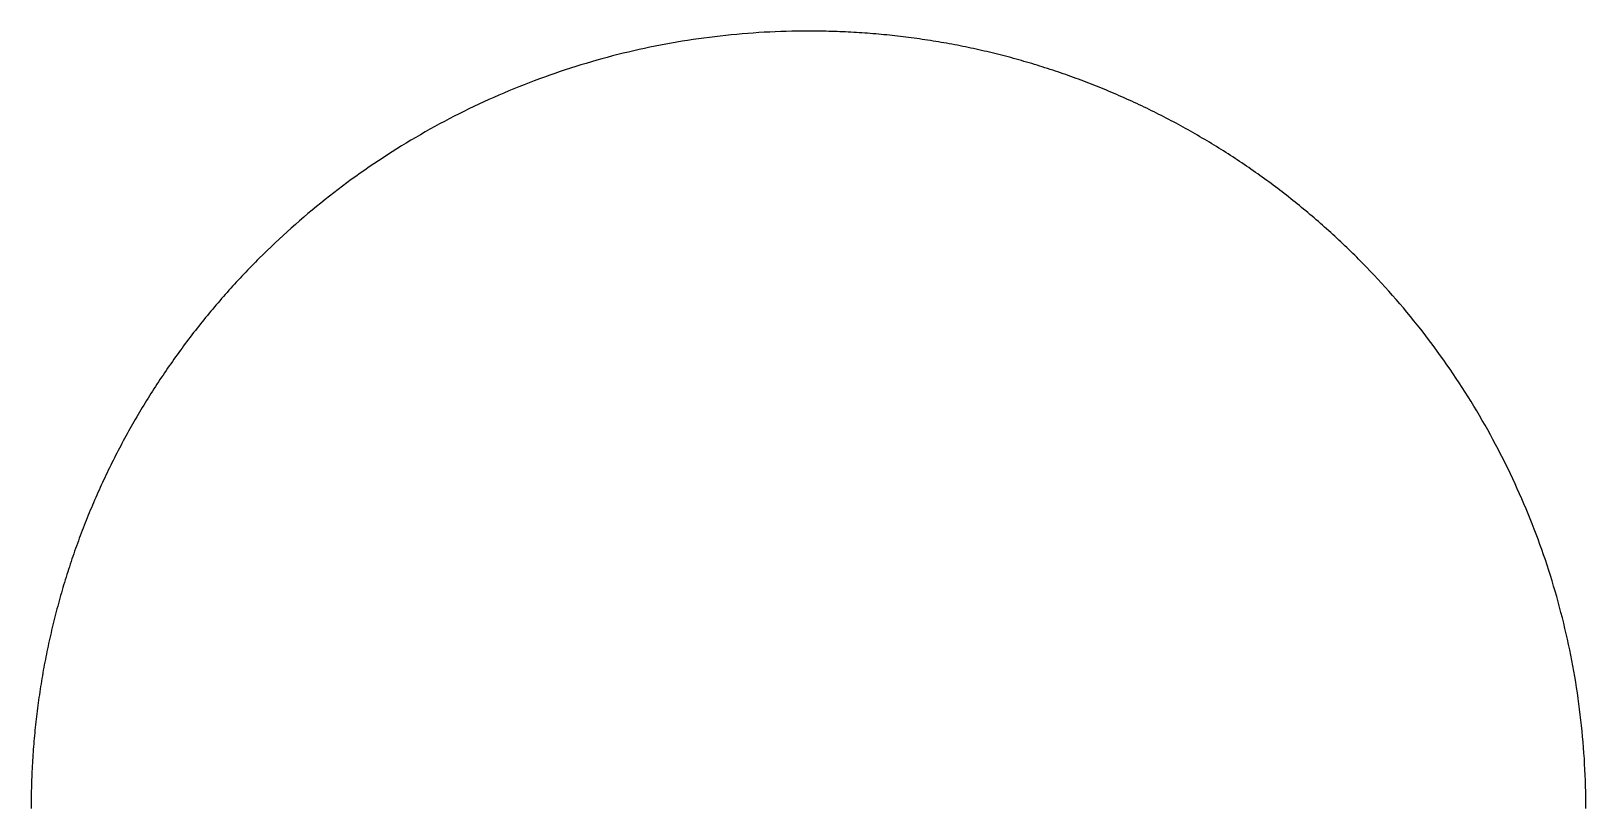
# Model space of a CAD drawing. Header units: millimetres. Extents: x -11 to 340, y -118 to 18.
# Drawn here: x 150.969 to 154.169, y -11.912 to -10.312 of the extents above; entities that cross this region are included whole.
import ezdxf

# ---------------------------------------------------------------- set-up
doc = ezdxf.new("R2010")
doc.units = ezdxf.units.MM
doc.header["$MEASUREMENT"] = 0
doc.layers.add('BLACK', color=7, linetype='CONTINUOUS')

msp = doc.modelspace()

# ---------------------------------------------------------------- linework, layer by layer
at = {"layer": 'BLACK', "linetype": 'Continuous'}
for p, q in [((152.298223, -10.335371), (152.287102, -10.337309)), ((152.30936, -10.333511), (152.298223, -10.335371)), ((152.320514, -10.331729), (152.30936, -10.333511)), ((152.331683, -10.330025), (152.320514, -10.331729)), ((152.342868, -10.3284), (152.331683, -10.330025)), ((152.354068, -10.326854), (152.342868, -10.3284)), ((152.365283, -10.325387), (152.354068, -10.326854)), ((152.376512, -10.323998), (152.365283, -10.325387)), ((152.387755, -10.322688), (152.376512, -10.323998)), ((152.399012, -10.321456), (152.387755, -10.322688)), ((152.410282, -10.320304), (152.399012, -10.321456)), ((152.421566, -10.319231), (152.410282, -10.320304)), ((152.432862, -10.318237), (152.421566, -10.319231)), ((152.444171, -10.317322), (152.432862, -10.318237)), ((152.455492, -10.316486), (152.444171, -10.317322)), ((152.466826, -10.31573), (152.455492, -10.316486)), ((152.47817, -10.315052), (152.466826, -10.31573)), ((152.489526, -10.314455), (152.47817, -10.315052)), ((152.500894, -10.313936), (152.489526, -10.314455)), ((152.512272, -10.313498), (152.500894, -10.313936)), ((152.52366, -10.313139), (152.512272, -10.313498)), ((152.535059, -10.312859), (152.52366, -10.313139)), ((152.546467, -10.31266), (152.535059, -10.312859)), ((152.557885, -10.31254), (152.546467, -10.31266)), ((152.569313, -10.3125), (152.557885, -10.31254)), ((152.571128, -10.312501), (152.569313, -10.3125)), ((152.576848, -10.312517), (152.571128, -10.312501)), ((152.582563, -10.312554), (152.576848, -10.312517)), ((152.588279, -10.31261), (152.582563, -10.312554)), ((152.59399, -10.312686), (152.588279, -10.31261)), ((152.5997, -10.312783), (152.59399, -10.312686)), ((152.605406, -10.312899), (152.5997, -10.312783)), ((152.611112, -10.313035), (152.605406, -10.312899)), ((152.616813, -10.313192), (152.611112, -10.313035)), ((152.622514, -10.313368), (152.616813, -10.313192)), ((152.628209, -10.313564), (152.622514, -10.313368)), ((152.633905, -10.31378), (152.628209, -10.313564)), ((152.639595, -10.314016), (152.633905, -10.31378)), ((152.645286, -10.314272), (152.639595, -10.314016)), ((152.65097, -10.314548), (152.645286, -10.314272)), ((152.656655, -10.314843), (152.65097, -10.314548)), ((152.662335, -10.315159), (152.656655, -10.314843)), ((152.668013, -10.315495), (152.662335, -10.315159)), ((152.673687, -10.31585), (152.668013, -10.315495)), ((152.67936, -10.316225), (152.673687, -10.31585)), ((152.685028, -10.31662), (152.67936, -10.316225)), ((152.690695, -10.317035), (152.685028, -10.31662)), ((152.696357, -10.31747), (152.690695, -10.317035)), ((152.702018, -10.317925), (152.696357, -10.31747)), ((152.707674, -10.318399), (152.702018, -10.317925)), ((152.713329, -10.318894), (152.707674, -10.318399)), ((152.718978, -10.319408), (152.713329, -10.318894)), ((152.724626, -10.319942), (152.718978, -10.319408)), ((152.730269, -10.320495), (152.724626, -10.319942)), ((152.735911, -10.321069), (152.730269, -10.320495)), ((152.741547, -10.321662), (152.735911, -10.321069)), ((152.747182, -10.322275), (152.741547, -10.321662)), ((152.752811, -10.322908), (152.747182, -10.322275)), ((152.75844, -10.323561), (152.752811, -10.322908)), ((152.764062, -10.324233), (152.75844, -10.323561)), ((152.769683, -10.324925), (152.764062, -10.324233)), ((152.775298, -10.325637), (152.769683, -10.324925)), ((152.780912, -10.326368), (152.775298, -10.325637)), ((152.78652, -10.327119), (152.780912, -10.326368)), ((152.792127, -10.32789), (152.78652, -10.327119)), ((152.797727, -10.328681), (152.792127, -10.32789)), ((152.803326, -10.329491), (152.797727, -10.328681)), ((152.808919, -10.330321), (152.803326, -10.329491)), ((152.81451, -10.331171), (152.808919, -10.330321)), ((152.820095, -10.33204), (152.81451, -10.331171)), ((152.825679, -10.332929), (152.820095, -10.33204)), ((152.831256, -10.333837), (152.825679, -10.332929)), ((152.836831, -10.334765), (152.831256, -10.333837)), ((152.8424, -10.335713), (152.836831, -10.334765)), ((152.847967, -10.33668), (152.8424, -10.335713)), ((152.155067, -10.366644), (152.144194, -10.369592)), ((152.165962, -10.363773), (152.155067, -10.366644)), ((152.176878, -10.36098), (152.165962, -10.363773)), ((152.187814, -10.358264), (152.176878, -10.36098)), ((152.19877, -10.355625), (152.187814, -10.358264)), ((152.209746, -10.353063), (152.19877, -10.355625)), ((152.220742, -10.350579), (152.209746, -10.353063)), ((152.231756, -10.348173), (152.220742, -10.350579)), ((152.24279, -10.345844), (152.231756, -10.348173)), ((152.253841, -10.343594), (152.24279, -10.345844)), ((152.264911, -10.341421), (152.253841, -10.343594)), ((152.275998, -10.339326), (152.264911, -10.341421)), ((152.287102, -10.337309), (152.275998, -10.339326)), ((152.853528, -10.337667), (152.847967, -10.33668)), ((152.859086, -10.338674), (152.853528, -10.337667)), ((152.864638, -10.3397), (152.859086, -10.338674)), ((152.870188, -10.340745), (152.864638, -10.3397)), ((152.875732, -10.34181), (152.870188, -10.340745)), ((152.881273, -10.342895), (152.875732, -10.34181)), ((152.886808, -10.343999), (152.881273, -10.342895)), ((152.89234, -10.345123), (152.886808, -10.343999)), ((152.897865, -10.346266), (152.89234, -10.345123)), ((152.903388, -10.347429), (152.897865, -10.346266)), ((152.908905, -10.348611), (152.903388, -10.347429)), ((152.914418, -10.349813), (152.908905, -10.348611)), ((152.919925, -10.351034), (152.914418, -10.349813)), ((152.925429, -10.352275), (152.919925, -10.351034)), ((152.930926, -10.353534), (152.925429, -10.352275)), ((152.936421, -10.354814), (152.930926, -10.353534)), ((152.941908, -10.356113), (152.936421, -10.354814)), ((152.947393, -10.357431), (152.941908, -10.356113)), ((152.95287, -10.358768), (152.947393, -10.357431)), ((152.958345, -10.360126), (152.95287, -10.358768)), ((152.963812, -10.361502), (152.958345, -10.360126)), ((152.969276, -10.362897), (152.963812, -10.361502)), ((152.974733, -10.364312), (152.969276, -10.362897)), ((152.980186, -10.365747), (152.974733, -10.364312)), ((152.985632, -10.3672), (152.980186, -10.365747)), ((152.991075, -10.368673), (152.985632, -10.3672)), ((152.047364, -10.399568), (152.036727, -10.403279)), ((152.058026, -10.395932), (152.047364, -10.399568)), ((152.068714, -10.392373), (152.058026, -10.395932)), ((152.079426, -10.388889), (152.068714, -10.392373)), ((152.090163, -10.385482), (152.079426, -10.388889)), ((152.100923, -10.382151), (152.090163, -10.385482)), ((152.111707, -10.378896), (152.100923, -10.382151)), ((152.122513, -10.375718), (152.111707, -10.378896)), ((152.133343, -10.372617), (152.122513, -10.375718)), ((152.144194, -10.369592), (152.133343, -10.372617)), ((152.99651, -10.370165), (152.991075, -10.368673)), ((153.001943, -10.371676), (152.99651, -10.370165)), ((153.007367, -10.373207), (153.001943, -10.371676)), ((153.012788, -10.374757), (153.007367, -10.373207)), ((153.018201, -10.376325), (153.012788, -10.374757)), ((153.02361, -10.377914), (153.018201, -10.376325)), ((153.029012, -10.379521), (153.02361, -10.377914)), ((153.03441, -10.381148), (153.029012, -10.379521)), ((153.0398, -10.382793), (153.03441, -10.381148)), ((153.045186, -10.384458), (153.0398, -10.382793)), ((153.050564, -10.386142), (153.045186, -10.384458)), ((153.055938, -10.387845), (153.050564, -10.386142)), ((153.061305, -10.389567), (153.055938, -10.387845)), ((153.066667, -10.391308), (153.061305, -10.389567)), ((153.07202, -10.393068), (153.066667, -10.391308)), ((153.07737, -10.394848), (153.07202, -10.393068)), ((153.082711, -10.396646), (153.07737, -10.394848)), ((153.088049, -10.398463), (153.082711, -10.396646)), ((153.093377, -10.400299), (153.088049, -10.398463)), ((151.963023, -10.431365), (151.952607, -10.435677)), ((151.973468, -10.427128), (151.963023, -10.431365)), ((151.983942, -10.422966), (151.973468, -10.427128)), ((151.994445, -10.418878), (151.983942, -10.422966)), ((152.004975, -10.414866), (151.994445, -10.418878)), ((152.015532, -10.410928), (152.004975, -10.414866)), ((152.026117, -10.407066), (152.015532, -10.410928)), ((152.036727, -10.403279), (152.026117, -10.407066)), ((153.098701, -10.402155), (153.093377, -10.400299)), ((153.104017, -10.404028), (153.098701, -10.402155)), ((153.109328, -10.405922), (153.104017, -10.404028)), ((153.114631, -10.407833), (153.109328, -10.405922)), ((153.119929, -10.409764), (153.114631, -10.407833)), ((153.125218, -10.411713), (153.119929, -10.409764)), ((153.130502, -10.413682), (153.125218, -10.411713)), ((153.135778, -10.415669), (153.130502, -10.413682)), ((153.141049, -10.417675), (153.135778, -10.415669)), ((153.14631, -10.4197), (153.141049, -10.417675)), ((153.151567, -10.421744), (153.14631, -10.4197)), ((153.156815, -10.423806), (153.151567, -10.421744)), ((153.162057, -10.425887), (153.156815, -10.423806)), ((153.167291, -10.427986), (153.162057, -10.425887)), ((153.172519, -10.430105), (153.167291, -10.427986)), ((153.177738, -10.432242), (153.172519, -10.430105)), ((151.890748, -10.463099), (151.880549, -10.467926)), ((151.900979, -10.458344), (151.890748, -10.463099)), ((151.911243, -10.453664), (151.900979, -10.458344)), ((151.921538, -10.449056), (151.911243, -10.453664)), ((151.931864, -10.444522), (151.921538, -10.449056)), ((151.94222, -10.440063), (151.931864, -10.444522)), ((151.952607, -10.435677), (151.94222, -10.440063)), ((153.182951, -10.434398), (153.177738, -10.432242)), ((153.188156, -10.436572), (153.182951, -10.434398)), ((153.193354, -10.438765), (153.188156, -10.436572)), ((153.198543, -10.440976), (153.193354, -10.438765)), ((153.203727, -10.443206), (153.198543, -10.440976)), ((153.208901, -10.445454), (153.203727, -10.443206)), ((153.214069, -10.447721), (153.208901, -10.445454)), ((153.219228, -10.450006), (153.214069, -10.447721)), ((153.22438, -10.45231), (153.219228, -10.450006)), ((153.229523, -10.454632), (153.22438, -10.45231)), ((153.23466, -10.456973), (153.229523, -10.454632)), ((153.239787, -10.459331), (153.23466, -10.456973)), ((153.244907, -10.461709), (153.239787, -10.459331)), ((153.250018, -10.464104), (153.244907, -10.461709)), ((151.830058, -10.493151), (151.820064, -10.498412)), ((151.840087, -10.487961), (151.830058, -10.493151)), ((151.850152, -10.482844), (151.840087, -10.487961)), ((151.86025, -10.477799), (151.850152, -10.482844)), ((151.870383, -10.472826), (151.86025, -10.477799)), ((151.880549, -10.467926), (151.870383, -10.472826)), ((153.255123, -10.466518), (153.250018, -10.464104)), ((153.260217, -10.46895), (153.255123, -10.466518)), ((153.265305, -10.4714), (153.260217, -10.46895)), ((153.270383, -10.473868), (153.265305, -10.4714)), ((153.275454, -10.476355), (153.270383, -10.473868)), ((153.280514, -10.47886), (153.275454, -10.476355)), ((153.285568, -10.481383), (153.280514, -10.47886)), ((153.290612, -10.483923), (153.285568, -10.481383)), ((153.295649, -10.486483), (153.290612, -10.483923)), ((153.300675, -10.489059), (153.295649, -10.486483)), ((153.305695, -10.491654), (153.300675, -10.489059)), ((153.310703, -10.494267), (153.305695, -10.491654)), ((153.315705, -10.496898), (153.310703, -10.494267)), ((151.770642, -10.525784), (151.76087, -10.53147)), ((151.780451, -10.520168), (151.770642, -10.525784)), ((151.790299, -10.514623), (151.780451, -10.520168)), ((151.800184, -10.509148), (151.790299, -10.514623)), ((151.810106, -10.503744), (151.800184, -10.509148)), ((151.820064, -10.498412), (151.810106, -10.503744)), ((153.320696, -10.499546), (153.315705, -10.496898)), ((153.325679, -10.502213), (153.320696, -10.499546)), ((153.330652, -10.504897), (153.325679, -10.502213)), ((153.335617, -10.5076), (153.330652, -10.504897)), ((153.340572, -10.510319), (153.335617, -10.5076)), ((153.345518, -10.513057), (153.340572, -10.510319)), ((153.350454, -10.515812), (153.345518, -10.513057)), ((153.355382, -10.518586), (153.350454, -10.515812)), ((153.360299, -10.521376), (153.355382, -10.518586)), ((153.365208, -10.524185), (153.360299, -10.521376)), ((153.370106, -10.52701), (153.365208, -10.524185)), ((153.374995, -10.529854), (153.370106, -10.52701)), ((151.722178, -10.554911), (151.712606, -10.560944)), ((151.731791, -10.548947), (151.722178, -10.554911)), ((151.741444, -10.543052), (151.731791, -10.548947)), ((151.751138, -10.537226), (151.741444, -10.543052)), ((151.76087, -10.53147), (151.751138, -10.537226)), ((153.379874, -10.532715), (153.374995, -10.529854)), ((153.384744, -10.535593), (153.379874, -10.532715)), ((153.389603, -10.538489), (153.384744, -10.535593)), ((153.394453, -10.541402), (153.389603, -10.538489)), ((153.399292, -10.544333), (153.394453, -10.541402)), ((153.404123, -10.547281), (153.399292, -10.544333)), ((153.408942, -10.550246), (153.404123, -10.547281)), ((153.413752, -10.553228), (153.408942, -10.550246)), ((153.41855, -10.556228), (153.413752, -10.553228)), ((153.42334, -10.559245), (153.41855, -10.556228)), ((153.428118, -10.562278), (153.42334, -10.559245)), ((151.674735, -10.585757), (151.665375, -10.592129)), ((151.684139, -10.579452), (151.674735, -10.585757)), ((151.693586, -10.573215), (151.684139, -10.579452)), ((151.703075, -10.567045), (151.693586, -10.573215)), ((151.712606, -10.560944), (151.703075, -10.567045)), ((153.432887, -10.56533), (153.428118, -10.562278)), ((153.437644, -10.568397), (153.432887, -10.56533)), ((153.442392, -10.571483), (153.437644, -10.568397)), ((153.447128, -10.574585), (153.442392, -10.571483)), ((153.451854, -10.577704), (153.447128, -10.574585)), ((153.456569, -10.580839), (153.451854, -10.577704)), ((153.461274, -10.583992), (153.456569, -10.580839)), ((153.465967, -10.587162), (153.461274, -10.583992)), ((153.47065, -10.590348), (153.465967, -10.587162)), ((153.475322, -10.593551), (153.47065, -10.590348)), ((151.628377, -10.618283), (151.619241, -10.624986)), ((151.637559, -10.611645), (151.628377, -10.618283)), ((151.646786, -10.605073), (151.637559, -10.611645)), ((151.656059, -10.598568), (151.646786, -10.605073)), ((151.665375, -10.592129), (151.656059, -10.598568)), ((153.479983, -10.596771), (153.475322, -10.593551)), ((153.484632, -10.600007), (153.479983, -10.596771)), ((153.489271, -10.603261), (153.484632, -10.600007)), ((153.493897, -10.60653), (153.489271, -10.603261)), ((153.498514, -10.609816), (153.493897, -10.60653)), ((153.503118, -10.613119), (153.498514, -10.609816)), ((153.507711, -10.616438), (153.503118, -10.613119)), ((153.512293, -10.619773), (153.507711, -10.616438)), ((153.516863, -10.623125), (153.512293, -10.619773)), ((153.521421, -10.626493), (153.516863, -10.623125)), ((151.583166, -10.652446), (151.574266, -10.659471)), ((151.592113, -10.645484), (151.583166, -10.652446)), ((151.601109, -10.638587), (151.592113, -10.645484)), ((151.610151, -10.631754), (151.601109, -10.638587)), ((151.619241, -10.624986), (151.610151, -10.631754)), ((153.525969, -10.629878), (153.521421, -10.626493)), ((153.530504, -10.633278), (153.525969, -10.629878)), ((153.535027, -10.636695), (153.530504, -10.633278)), ((153.539538, -10.640128), (153.535027, -10.636695)), ((153.544038, -10.643577), (153.539538, -10.640128)), ((153.548526, -10.647041), (153.544038, -10.643577)), ((153.553002, -10.650523), (153.548526, -10.647041)), ((153.557465, -10.654019), (153.553002, -10.650523)), ((153.561916, -10.657532), (153.557465, -10.654019)), ((151.547864, -10.680926), (151.539163, -10.688202)), ((151.556615, -10.673712), (151.547864, -10.680926)), ((151.565416, -10.66656), (151.556615, -10.673712)), ((151.574266, -10.659471), (151.565416, -10.66656)), ((153.566355, -10.661061), (153.561916, -10.657532)), ((153.570782, -10.664605), (153.566355, -10.661061)), ((153.575197, -10.668165), (153.570782, -10.664605)), ((153.579599, -10.671741), (153.575197, -10.668165)), ((153.583988, -10.675332), (153.579599, -10.671741)), ((153.588366, -10.67894), (153.583988, -10.675332)), ((153.59273, -10.682562), (153.588366, -10.67894)), ((153.597082, -10.686201), (153.59273, -10.682562)), ((153.601421, -10.689854), (153.597082, -10.686201)), ((151.504873, -10.717921), (151.496431, -10.725503)), ((151.513367, -10.7104), (151.504873, -10.717921)), ((151.521914, -10.70294), (151.513367, -10.7104)), ((151.530513, -10.69554), (151.521914, -10.70294)), ((151.539163, -10.688202), (151.530513, -10.69554)), ((153.605748, -10.693523), (153.601421, -10.689854)), ((153.610061, -10.697207), (153.605748, -10.693523)), ((153.614362, -10.700907), (153.610061, -10.697207)), ((153.61865, -10.704622), (153.614362, -10.700907)), ((153.622924, -10.708352), (153.61865, -10.704622)), ((153.627186, -10.712097), (153.622924, -10.708352)), ((153.631435, -10.715857), (153.627186, -10.712097)), ((153.63567, -10.719633), (153.631435, -10.715857)), ((153.639892, -10.723423), (153.63567, -10.719633)), ((151.471426, -10.748603), (151.4632, -10.75642)), ((151.479707, -10.740844), (151.471426, -10.748603)), ((151.488042, -10.733143), (151.479707, -10.740844)), ((151.496431, -10.725503), (151.488042, -10.733143)), ((153.644101, -10.727228), (153.639892, -10.723423)), ((153.648296, -10.731049), (153.644101, -10.727228)), ((153.652478, -10.734883), (153.648296, -10.731049)), ((153.656647, -10.738733), (153.652478, -10.734883)), ((153.660802, -10.742598), (153.656647, -10.738733)), ((153.664943, -10.746477), (153.660802, -10.742598)), ((153.669071, -10.750371), (153.664943, -10.746477)), ((153.673185, -10.754279), (153.669071, -10.750371)), ((151.438853, -10.780219), (151.434845, -10.784236)), ((151.446913, -10.772229), (151.438853, -10.780219)), ((151.455029, -10.764296), (151.446913, -10.772229)), ((151.4632, -10.75642), (151.455029, -10.764296)), ((153.677285, -10.758202), (153.673185, -10.754279)), ((153.681371, -10.762139), (153.677285, -10.758202)), ((153.685444, -10.766091), (153.681371, -10.762139)), ((153.689503, -10.770057), (153.685444, -10.766091)), ((153.693547, -10.774037), (153.689503, -10.770057)), ((153.697578, -10.778031), (153.693547, -10.774037)), ((153.701594, -10.78204), (153.697578, -10.778031)), ((153.709584, -10.7901), (153.701594, -10.78204)), ((151.407184, -10.812742), (151.40329, -10.81687)), ((151.411092, -10.808628), (151.407184, -10.812742)), ((151.415015, -10.804528), (151.411092, -10.808628)), ((151.418952, -10.800442), (151.415015, -10.804528)), ((151.422904, -10.796369), (151.418952, -10.800442)), ((151.42687, -10.792311), (151.422904, -10.796369)), ((151.43085, -10.788266), (151.42687, -10.792311)), ((151.434845, -10.784236), (151.43085, -10.788266)), ((153.717517, -10.798215), (153.709584, -10.7901)), ((153.725393, -10.806387), (153.717517, -10.798215)), ((153.73321, -10.814613), (153.725393, -10.806387)), ((153.74097, -10.822894), (153.73321, -10.814613)), ((151.376446, -10.846143), (151.372671, -10.850379)), ((151.380236, -10.841921), (151.376446, -10.846143)), ((151.384041, -10.837712), (151.380236, -10.841921)), ((151.387862, -10.833517), (151.384041, -10.837712)), ((151.391697, -10.829335), (151.387862, -10.833517)), ((151.395546, -10.825166), (151.391697, -10.829335)), ((151.399411, -10.821012), (151.395546, -10.825166)), ((151.40329, -10.81687), (151.399411, -10.821012)), ((153.74867, -10.831229), (153.74097, -10.822894)), ((153.756311, -10.839618), (153.74867, -10.831229)), ((153.763892, -10.848059), (153.756311, -10.839618)), ((151.350336, -10.876065), (151.346667, -10.880392)), ((151.35402, -10.871752), (151.350336, -10.876065)), ((151.35772, -10.867451), (151.35402, -10.871752)), ((151.361435, -10.863164), (151.35772, -10.867451)), ((151.365165, -10.858889), (151.361435, -10.863164)), ((151.36891, -10.854627), (151.365165, -10.858889)), ((151.372671, -10.850379), (151.36891, -10.854627)), ((153.771413, -10.856554), (153.763892, -10.848059)), ((153.778873, -10.865101), (153.771413, -10.856554)), ((153.786273, -10.8737), (153.778873, -10.865101)), ((153.793611, -10.88235), (153.786273, -10.8737)), ((151.321418, -10.911031), (151.317874, -10.915458)), ((151.324978, -10.906617), (151.321418, -10.911031)), ((151.328554, -10.902214), (151.324978, -10.906617)), ((151.332146, -10.897825), (151.328554, -10.902214)), ((151.335753, -10.893447), (151.332146, -10.897825)), ((151.339375, -10.889083), (151.335753, -10.893447)), ((151.343014, -10.884731), (151.339375, -10.889083)), ((151.346667, -10.880392), (151.343014, -10.884731)), ((153.800887, -10.891051), (153.793611, -10.88235)), ((153.808101, -10.899802), (153.800887, -10.891051)), ((153.815253, -10.908603), (153.808101, -10.899802)), ((153.822342, -10.917453), (153.815253, -10.908603)), ((151.296941, -10.942275), (151.293508, -10.946786)), ((151.30039, -10.937775), (151.296941, -10.942275)), ((151.303855, -10.933288), (151.30039, -10.937775)), ((151.307336, -10.928812), (151.303855, -10.933288)), ((151.310832, -10.924348), (151.307336, -10.928812)), ((151.314345, -10.919897), (151.310832, -10.924348)), ((151.317874, -10.915458), (151.314345, -10.919897)), ((153.829367, -10.926352), (153.822342, -10.917453)), ((153.836329, -10.9353), (153.829367, -10.926352)), ((153.843226, -10.944295), (153.836329, -10.9353)), ((151.273251, -10.974102), (151.269932, -10.978695)), ((151.276586, -10.969521), (151.273251, -10.974102)), ((151.279938, -10.96495), (151.276586, -10.969521)), ((151.283306, -10.960392), (151.279938, -10.96495)), ((151.286691, -10.955845), (151.283306, -10.960392)), ((151.290091, -10.95131), (151.286691, -10.955845)), ((151.293508, -10.946786), (151.290091, -10.95131)), ((153.850059, -10.953338), (153.843226, -10.944295)), ((153.856827, -10.962428), (153.850059, -10.953338)), ((153.863531, -10.971564), (153.856827, -10.962428)), ((153.870168, -10.980746), (153.863531, -10.971564)), ((151.250364, -11.006492), (151.247161, -11.011163)), ((151.253584, -11.001831), (151.250364, -11.006492)), ((151.25682, -10.997182), (151.253584, -11.001831)), ((151.260074, -10.992543), (151.25682, -10.997182)), ((151.263343, -10.987916), (151.260074, -10.992543)), ((151.266629, -10.9833), (151.263343, -10.987916)), ((151.269932, -10.978695), (151.266629, -10.9833)), ((153.87674, -10.989973), (153.870168, -10.980746)), ((153.883245, -10.999245), (153.87674, -10.989973)), ((153.889684, -11.008562), (153.883245, -10.999245)), ((151.228296, -11.039422), (151.22521, -11.044169)), ((151.231398, -11.034685), (151.228296, -11.039422)), ((151.234517, -11.029959), (151.231398, -11.034685)), ((151.237653, -11.025244), (151.234517, -11.029959)), ((151.240806, -11.020539), (151.237653, -11.025244)), ((151.243975, -11.015846), (151.240806, -11.020539)), ((151.247161, -11.011163), (151.243975, -11.015846)), ((153.896056, -11.017922), (153.889684, -11.008562)), ((153.902361, -11.027326), (153.896056, -11.017922)), ((153.908598, -11.036773), (153.902361, -11.027326)), ((153.914768, -11.046262), (153.908598, -11.036773)), ((151.210041, -11.068062), (151.207059, -11.072872)), ((151.213041, -11.063263), (151.210041, -11.068062)), ((151.216058, -11.058473), (151.213041, -11.063263)), ((151.219091, -11.053695), (151.216058, -11.058473)), ((151.222143, -11.048927), (151.219091, -11.053695)), ((151.22521, -11.044169), (151.222143, -11.048927)), ((153.920869, -11.055792), (153.914768, -11.046262)), ((153.926902, -11.065365), (153.920869, -11.055792)), ((153.932866, -11.074978), (153.926902, -11.065365)), ((151.189528, -11.101939), (151.186667, -11.106818)), ((151.192407, -11.097069), (151.189528, -11.101939)), ((151.195302, -11.09221), (151.192407, -11.097069)), ((151.198216, -11.08736), (151.195302, -11.09221)), ((151.201146, -11.082521), (151.198216, -11.08736)), ((151.204094, -11.077691), (151.201146, -11.082521)), ((151.207059, -11.072872), (151.204094, -11.077691)), ((153.938761, -11.084631), (153.932866, -11.074978)), ((153.944587, -11.094324), (153.938761, -11.084631)), ((153.950343, -11.104057), (153.944587, -11.094324)), ((151.172626, -11.131359), (151.169871, -11.136295)), ((151.175399, -11.126431), (151.172626, -11.131359)), ((151.178189, -11.121514), (151.175399, -11.126431)), ((151.180998, -11.116606), (151.178189, -11.121514)), ((151.183823, -11.111708), (151.180998, -11.116606)), ((151.186667, -11.106818), (151.183823, -11.111708)), ((153.956029, -11.113828), (153.950343, -11.104057)), ((153.961645, -11.123638), (153.956029, -11.113828)), ((153.96719, -11.133486), (153.961645, -11.123638)), ((153.972665, -11.143371), (153.96719, -11.133486)), ((151.153711, -11.166109), (151.15108, -11.17111)), ((151.156359, -11.161118), (151.153711, -11.166109)), ((151.159026, -11.156134), (151.156359, -11.161118)), ((151.16171, -11.151161), (151.159026, -11.156134)), ((151.164413, -11.146196), (151.16171, -11.151161)), ((151.167132, -11.141242), (151.164413, -11.146196)), ((151.169871, -11.136295), (151.167132, -11.141242)), ((153.978069, -11.153293), (153.972665, -11.143371)), ((153.983401, -11.163251), (153.978069, -11.153293)), ((153.988662, -11.173245), (153.983401, -11.163251)), ((151.138196, -11.196245), (151.135673, -11.201299)), ((151.140736, -11.191201), (151.138196, -11.196245)), ((151.143296, -11.186164), (151.140736, -11.191201)), ((151.145872, -11.181138), (151.143296, -11.186164)), ((151.148467, -11.176119), (151.145872, -11.181138)), ((151.15108, -11.17111), (151.148467, -11.176119)), ((153.993852, -11.183274), (153.988662, -11.173245)), ((153.998969, -11.193338), (153.993852, -11.183274)), ((154.004014, -11.203437), (153.998969, -11.193338)), ((151.120917, -11.231795), (151.118522, -11.236906)), ((151.123331, -11.226691), (151.120917, -11.231795)), ((151.125763, -11.221596), (151.123331, -11.226691)), ((151.128213, -11.216509), (151.125763, -11.221596)), ((151.130681, -11.211431), (151.128213, -11.216509)), ((151.133168, -11.20636), (151.130681, -11.211431)), ((151.135673, -11.201299), (151.133168, -11.20636)), ((154.008987, -11.21357), (154.004014, -11.203437)), ((154.013887, -11.223736), (154.008987, -11.21357)), ((154.018714, -11.233935), (154.013887, -11.223736)), ((151.106819, -11.262586), (151.104534, -11.267744)), ((151.109123, -11.257433), (151.106819, -11.262586)), ((151.111445, -11.25229), (151.109123, -11.257433)), ((151.113786, -11.247154), (151.111445, -11.25229)), ((151.116144, -11.242027), (151.113786, -11.247154)), ((151.118522, -11.236906), (151.116144, -11.242027)), ((154.023469, -11.244166), (154.018714, -11.233935)), ((154.02815, -11.254429), (154.023469, -11.244166)), ((154.032757, -11.264724), (154.02815, -11.254429)), ((151.093385, -11.293658), (151.091211, -11.298862)), ((151.095578, -11.288459), (151.093385, -11.293658)), ((151.097789, -11.28327), (151.095578, -11.288459)), ((151.100019, -11.278087), (151.097789, -11.28327)), ((151.102267, -11.272913), (151.100019, -11.278087)), ((151.104534, -11.267744), (151.102267, -11.272913)), ((154.037291, -11.27505), (154.032757, -11.264724)), ((154.04175, -11.285407), (154.037291, -11.27505)), ((154.046136, -11.295793), (154.04175, -11.285407)), ((154.050448, -11.30621), (154.046136, -11.295793)), ((151.080619, -11.324999), (151.078557, -11.330246)), ((151.0827, -11.319756), (151.080619, -11.324999)), ((151.084799, -11.314523), (151.0827, -11.319756)), ((151.086918, -11.309294), (151.084799, -11.314523)), ((151.089055, -11.304076), (151.086918, -11.309294)), ((151.091211, -11.298862), (151.089055, -11.304076)), ((154.054685, -11.316655), (154.050448, -11.30621)), ((154.058847, -11.327129), (154.054685, -11.316655)), ((154.062935, -11.337631), (154.058847, -11.327129)), ((151.068526, -11.356595), (151.066577, -11.361885)), ((151.070495, -11.351311), (151.068526, -11.356595)), ((151.072482, -11.346035), (151.070495, -11.351311)), ((151.074489, -11.340765), (151.072482, -11.346035)), ((151.076513, -11.335503), (151.074489, -11.340765)), ((151.078557, -11.330246), (151.076513, -11.335503)), ((154.066947, -11.348161), (154.062935, -11.337631)), ((154.070885, -11.358719), (154.066947, -11.348161)), ((154.074747, -11.369303), (154.070885, -11.358719)), ((151.057112, -11.388436), (151.055276, -11.393765)), ((151.058968, -11.383112), (151.057112, -11.388436)), ((151.060841, -11.377796), (151.058968, -11.383112)), ((151.062735, -11.372485), (151.060841, -11.377796)), ((151.064646, -11.367183), (151.062735, -11.372485)), ((151.066577, -11.361885), (151.064646, -11.367183)), ((154.078534, -11.379914), (154.074747, -11.369303)), ((154.082245, -11.390551), (154.078534, -11.379914)), ((154.085881, -11.401213), (154.082245, -11.390551)), ((151.04638, -11.420509), (151.044658, -11.425875)), ((151.048121, -11.415147), (151.04638, -11.420509)), ((151.049881, -11.409793), (151.048121, -11.415147)), ((151.051661, -11.404443), (151.049881, -11.409793)), ((151.053459, -11.399102), (151.051661, -11.404443)), ((151.055276, -11.393765), (151.053459, -11.399102)), ((154.08944, -11.411901), (154.085881, -11.401213)), ((154.092924, -11.422613), (154.08944, -11.411901)), ((154.096331, -11.433349), (154.092924, -11.422613)), ((151.036334, -11.452802), (151.034727, -11.458203)), ((151.037961, -11.447404), (151.036334, -11.452802)), ((151.039606, -11.442014), (151.037961, -11.447404)), ((151.041271, -11.436627), (151.039606, -11.442014)), ((151.042955, -11.431249), (151.041271, -11.436627)), ((151.044658, -11.425875), (151.042955, -11.431249)), ((154.099662, -11.44411), (154.096331, -11.433349)), ((154.102917, -11.454893), (154.099662, -11.44411)), ((154.106095, -11.4657), (154.102917, -11.454893)), ((151.026978, -11.485303), (151.025486, -11.490738)), ((151.028489, -11.479871), (151.026978, -11.485303)), ((151.03002, -11.474447), (151.028489, -11.479871)), ((151.03157, -11.469026), (151.03002, -11.474447)), ((151.033138, -11.463613), (151.03157, -11.469026)), ((151.034727, -11.458203), (151.033138, -11.463613)), ((154.109196, -11.476529), (154.106095, -11.4657)), ((154.112221, -11.487381), (154.109196, -11.476529)), ((154.115169, -11.498254), (154.112221, -11.487381)), ((151.018315, -11.518002), (151.016939, -11.523469)), ((151.01971, -11.512537), (151.018315, -11.518002)), ((151.021125, -11.507081), (151.01971, -11.512537)), ((151.02256, -11.501627), (151.021125, -11.507081)), ((151.024013, -11.496181), (151.02256, -11.501627)), ((151.025486, -11.490738), (151.024013, -11.496181)), ((154.11804, -11.509149), (154.115169, -11.498254)), ((154.120833, -11.520064), (154.11804, -11.509149)), ((151.010347, -11.550887), (151.009088, -11.556384)), ((151.011627, -11.545392), (151.010347, -11.550887)), ((151.012926, -11.539905), (151.011627, -11.545392)), ((151.014244, -11.53442), (151.012926, -11.539905)), ((151.015581, -11.528943), (151.014244, -11.53442)), ((151.016939, -11.523469), (151.015581, -11.528943)), ((154.123549, -11.531001), (154.120833, -11.520064)), ((154.126188, -11.541957), (154.123549, -11.531001)), ((154.12875, -11.552933), (154.126188, -11.541957)), ((151.003079, -11.583948), (151.001936, -11.589473)), ((151.004242, -11.578425), (151.003079, -11.583948)), ((151.005424, -11.572909), (151.004242, -11.578425)), ((151.006626, -11.567395), (151.005424, -11.572909)), ((151.007847, -11.561888), (151.006626, -11.567395)), ((151.009088, -11.556384), (151.007847, -11.561888)), ((154.131234, -11.563929), (154.12875, -11.552933)), ((154.13364, -11.574943), (154.131234, -11.563929)), ((154.135969, -11.585977), (154.13364, -11.574943)), ((150.997558, -11.611625), (150.996513, -11.617175)), ((150.998623, -11.606082), (150.997558, -11.611625)), ((150.999708, -11.60054), (150.998623, -11.606082)), ((151.000812, -11.595006), (150.999708, -11.60054)), ((151.001936, -11.589473), (151.000812, -11.595006)), ((154.138219, -11.597028), (154.135969, -11.585977)), ((154.140392, -11.608097), (154.138219, -11.597028)), ((154.142487, -11.619184), (154.140392, -11.608097)), ((150.991578, -11.644982), (150.99065, -11.650557)), ((150.992526, -11.639413), (150.991578, -11.644982)), ((150.993493, -11.633846), (150.992526, -11.639413)), ((150.99448, -11.628286), (150.993493, -11.633846)), ((150.995487, -11.622727), (150.99448, -11.628286)), ((150.996513, -11.617175), (150.995487, -11.622727)), ((154.144504, -11.630289), (154.142487, -11.619184)), ((154.146442, -11.64141), (154.144504, -11.630289)), ((154.148302, -11.652547), (154.146442, -11.64141)), ((150.986304, -11.678487), (150.985494, -11.684086)), ((150.987134, -11.672894), (150.986304, -11.678487)), ((150.987984, -11.667303), (150.987134, -11.672894)), ((150.988853, -11.661718), (150.987984, -11.667303)), ((150.989742, -11.656134), (150.988853, -11.661718)), ((150.99065, -11.650557), (150.989742, -11.656134)), ((154.150084, -11.663701), (154.148302, -11.652547)), ((154.151788, -11.67487), (154.150084, -11.663701)), ((154.153413, -11.686055), (154.151788, -11.67487)), ((150.98245, -11.706515), (150.981738, -11.71213)), ((150.983181, -11.700901), (150.98245, -11.706515)), ((150.983932, -11.695293), (150.983181, -11.700901)), ((150.984703, -11.689686), (150.983932, -11.695293)), ((150.985494, -11.684086), (150.984703, -11.689686)), ((154.154959, -11.697255), (154.153413, -11.686055)), ((154.156426, -11.708469), (154.154959, -11.697255)), ((154.157815, -11.719698), (154.156426, -11.708469)), ((150.978475, -11.740266), (150.977882, -11.745902)), ((150.979088, -11.734631), (150.978475, -11.740266)), ((150.979721, -11.729002), (150.979088, -11.734631)), ((150.980374, -11.723374), (150.979721, -11.729002)), ((150.981046, -11.717751), (150.980374, -11.723374)), ((150.981738, -11.71213), (150.981046, -11.717751)), ((154.159125, -11.730942), (154.157815, -11.719698)), ((154.160357, -11.742199), (154.159125, -11.730942)), ((154.161509, -11.753469), (154.160357, -11.742199)), ((150.975212, -11.77414), (150.974738, -11.779795)), ((150.975707, -11.768485), (150.975212, -11.77414)), ((150.976221, -11.762835), (150.975707, -11.768485)), ((150.976755, -11.757187), (150.976221, -11.762835)), ((150.977308, -11.751544), (150.976755, -11.757187)), ((150.977882, -11.745902), (150.977308, -11.751544)), ((154.162582, -11.764753), (154.161509, -11.753469)), ((154.163576, -11.776049), (154.162582, -11.764753)), ((150.973038, -11.802453), (150.972663, -11.808126)), ((150.973433, -11.796785), (150.973038, -11.802453)), ((150.973848, -11.791118), (150.973433, -11.796785)), ((150.974283, -11.785456), (150.973848, -11.791118)), ((150.974738, -11.779795), (150.974283, -11.785456)), ((154.164491, -11.787358), (154.163576, -11.776049)), ((154.165327, -11.798679), (154.164491, -11.787358)), ((154.166083, -11.810013), (154.165327, -11.798679)), ((150.971085, -11.836528), (150.970829, -11.842218)), ((150.971361, -11.830843), (150.971085, -11.836528)), ((150.971656, -11.825158), (150.971361, -11.830843)), ((150.971972, -11.819479), (150.971656, -11.825158)), ((150.972308, -11.8138), (150.971972, -11.819479)), ((150.972663, -11.808126), (150.972308, -11.8138)), ((154.166761, -11.821357), (154.166083, -11.810013)), ((154.167358, -11.832713), (154.166761, -11.821357)), ((154.167877, -11.844081), (154.167358, -11.832713)), ((150.969848, -11.870701), (150.969712, -11.876407)), ((150.970005, -11.865), (150.969848, -11.870701)), ((150.970181, -11.859299), (150.970005, -11.865)), ((150.970377, -11.853604), (150.970181, -11.859299)), ((150.970593, -11.847908), (150.970377, -11.853604)), ((150.970829, -11.842218), (150.970593, -11.847908)), ((154.168315, -11.855459), (154.167877, -11.844081)), ((154.168674, -11.866847), (154.168315, -11.855459)), ((154.168954, -11.878246), (154.168674, -11.866847)), ((150.969367, -11.89925), (150.96933, -11.904965)), ((150.969423, -11.893534), (150.969367, -11.89925)), ((150.969499, -11.887823), (150.969423, -11.893534)), ((150.969596, -11.882113), (150.969499, -11.887823)), ((150.969712, -11.876407), (150.969596, -11.882113)), ((154.169153, -11.889654), (154.168954, -11.878246)), ((154.169273, -11.901072), (154.169153, -11.889654)), ((154.169313, -11.9125), (154.169273, -11.901072)), ((150.969314, -11.910685), (150.969313, -11.9125)), ((150.96933, -11.904965), (150.969314, -11.910685))]:
    msp.add_line(p, q, dxfattribs=at)

doc.saveas('drawing.dxf')
